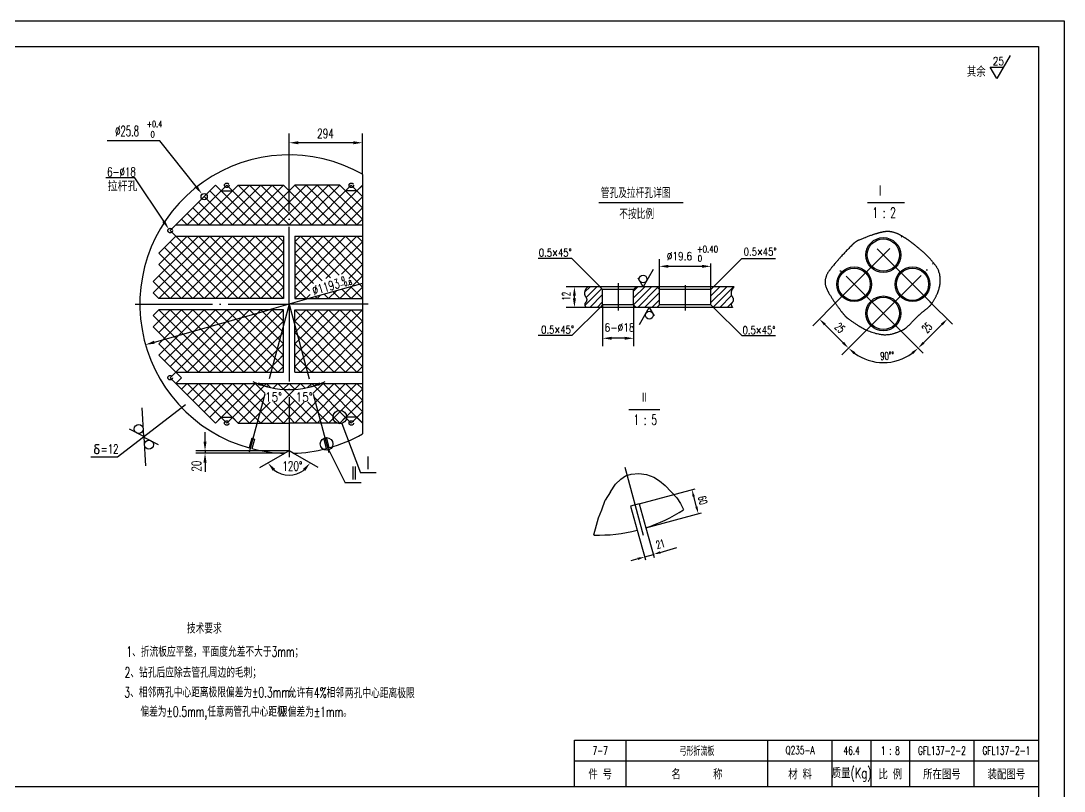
# Model space of a CAD drawing. Extents: x -955 to 1252, y 69 to 1417.
# Drawn here: x 829.6 to 1234.2, y 1118.2 to 1417 of the extents above; entities that cross this region are included whole.
import ezdxf
from ezdxf.enums import TextEntityAlignment as Align

# ---------------------------------------------------------------- set-up
doc = ezdxf.new("R2010")
doc.units = 0
doc.header["$MEASUREMENT"] = 0
for name, pattern in [('DASHDOT-M', [36, 30, -3, 0, -3]), ('DIVIDE-M', [39, 30, -3, 0, -3, 0, -3]), ('HIDDEN-M', [7, 5, -2])]:
    doc.linetypes.add(name, pattern=pattern)
doc.layers.get('0').update_dxf_attribs({"linetype": 'CONTINUOUS'})
for name, color, linetype in [('CDR_DWG1', 4, 'CONTINUOUS'), ('CDR_DWG2', 2, 'CONTINUOUS'), ('CDR_DWG3', 1, 'DASHDOT-M'), ('CDR_DWG4', 3, 'DIVIDE-M'), ('CDR_DWG5', 6, 'HIDDEN-M')]:
    doc.layers.add(name, color=color, linetype=linetype)
doc.styles.add('HZ', font='romans', dxfattribs={"width": 0.7, "bigfont": 'hz'})

msp = doc.modelspace()

# ---------------------------------------------------------------- linework, layer by layer
for p, q in [((393.19, 1416.96), (1234.19, 1416.96)), ((1234.19, 1416.96), (1234.19, 822.96)), ((933.6, 1367.58), (933.6, 1373.29)), ((962.11, 1357.44), (962.11, 1373.29)), ((883.5, 1370.45), (863.1, 1370.45)), ((897.58, 1352.66), (883.5, 1370.45)), ((958.51, 1369.69), (937.2, 1369.69)), ((873.86, 1356.14), (862.59, 1356.14)), ((884.98, 1339.25), (873.86, 1356.14)), ((887.5, 1335.63), (905.06, 1353.19)), ((894.09, 1337.82), (909.45, 1353.19)), ((898.48, 1337.82), (913.84, 1353.19)), ((902.87, 1337.82), (918.23, 1353.19)), ((920.43, 1337.82), (905.06, 1353.19)), ((907.26, 1337.82), (922.62, 1353.19)), ((924.82, 1337.82), (909.45, 1353.19)), ((911.65, 1337.82), (927.01, 1353.19)), ((929.21, 1337.82), (913.84, 1353.19)), ((916.04, 1337.82), (931.4, 1353.19)), ((933.6, 1337.82), (918.23, 1353.19)), ((933.6, 1342.21), (922.62, 1353.19)), ((933.6, 1346.6), (927.01, 1353.19)), ((933.6, 1350.99), (931.4, 1353.19)), ((933.6, 1342.21), (944.57, 1353.19)), ((933.6, 1337.82), (948.96, 1353.19)), ((933.6, 1350.99), (935.79, 1353.19)), ((933.6, 1346.6), (940.18, 1353.19)), ((951.15, 1337.82), (935.79, 1353.19)), ((937.99, 1337.82), (953.35, 1353.19)), ((955.54, 1337.82), (940.18, 1353.19)), ((942.38, 1337.82), (957.74, 1353.19)), ((959.93, 1337.82), (944.57, 1353.19)), ((946.77, 1337.82), (962.13, 1353.19)), ((962.11, 1340.03), (948.96, 1353.19)), ((962.11, 1344.42), (953.35, 1353.19)), ((962.11, 1348.81), (957.74, 1353.19)), ((911.65, 1337.82), (900.67, 1348.8)), ((916.04, 1337.82), (902.87, 1350.99)), ((920.43, 1337.82), (933.6, 1350.99)), ((946.77, 1337.82), (933.6, 1350.99)), ((951.15, 1337.82), (962.11, 1348.78)), ((902.87, 1337.82), (896.28, 1344.41)), ((907.26, 1337.82), (898.48, 1346.6)), ((924.82, 1337.82), (933.6, 1346.6)), ((942.38, 1337.82), (933.6, 1346.6)), ((955.54, 1337.82), (962.11, 1344.39)), ((894.09, 1337.82), (891.89, 1340.02)), ((898.48, 1337.82), (894.09, 1342.21)), ((929.21, 1337.82), (933.6, 1342.21)), ((937.99, 1337.82), (933.6, 1342.21)), ((959.93, 1337.82), (962.11, 1340)), ((913.84, 1309.29), (887.5, 1335.63)), ((880.92, 1311.49), (902.87, 1333.43)), ((880.92, 1315.87), (898.48, 1333.43)), ((883.11, 1309.29), (907.26, 1333.43)), ((883.11, 1322.46), (894.09, 1333.43)), ((883.11, 1326.85), (889.7, 1333.43)), ((887.5, 1309.29), (911.65, 1333.43)), ((909.45, 1309.29), (887.5, 1331.24)), ((891.89, 1309.29), (916.04, 1333.43)), ((918.23, 1309.29), (894.09, 1333.43)), ((896.28, 1309.29), (920.43, 1333.43)), ((922.62, 1309.29), (898.48, 1333.43)), ((900.67, 1309.29), (924.82, 1333.43)), ((927.01, 1309.29), (902.87, 1333.43)), ((905.06, 1309.29), (929.21, 1333.43)), ((931.4, 1309.29), (907.26, 1333.43)), ((909.45, 1309.29), (931.4, 1331.24)), ((931.4, 1313.68), (911.65, 1333.43)), ((931.4, 1318.07), (916.04, 1333.43)), ((931.4, 1322.46), (920.43, 1333.43)), ((931.4, 1326.85), (924.82, 1333.43)), ((931.4, 1331.24), (929.21, 1333.43)), ((935.79, 1313.68), (955.54, 1333.43)), ((935.79, 1309.29), (959.93, 1333.43)), ((935.79, 1331.24), (937.99, 1333.43)), ((935.79, 1326.85), (942.38, 1333.43)), ((935.79, 1322.46), (946.77, 1333.43)), ((935.79, 1318.07), (951.15, 1333.43)), ((949.71, 1317.32), (935.79, 1331.24)), ((953.05, 1318.37), (937.99, 1333.43)), ((962.11, 1313.7), (942.38, 1333.43)), ((962.11, 1318.08), (946.77, 1333.43)), ((947.9, 1317.01), (962.11, 1331.22)), ((962.11, 1322.47), (951.15, 1333.43)), ((962.11, 1326.86), (955.54, 1333.43)), ((962.11, 1331.25), (959.93, 1333.43)), ((905.06, 1309.29), (885.31, 1329.04)), ((900.67, 1309.29), (883.11, 1326.85)), ((913.84, 1309.29), (931.4, 1326.85)), ((946.46, 1316.18), (935.79, 1326.85)), ((954, 1318.72), (962.11, 1326.83)), ((1043.28, 1324.78), (1030.23, 1324.78)), ((1054.22, 1313.83), (1043.28, 1324.78)), ((1077.22, 1312.83), (1077.22, 1324.52)), ((1098.22, 1313.83), (1109.17, 1324.78)), ((1109.17, 1324.78), (1122.22, 1324.78)), ((896.28, 1309.29), (883.11, 1322.46)), ((918.23, 1309.29), (931.4, 1322.46)), ((943.14, 1315.11), (935.79, 1322.46)), ((956.76, 1317.09), (962.11, 1322.44)), ((1093.72, 1321.76), (1080.72, 1321.76)), ((1097.22, 1312.83), (1097.22, 1322.82)), ((887.5, 1309.29), (880.92, 1315.87)), ((891.89, 1309.29), (883.11, 1318.07)), ((922.62, 1309.29), (931.4, 1318.07)), ((941.58, 1312.28), (935.79, 1318.07)), ((962.11, 1315.16), (941.26, 1309.26)), ((953.35, 1309.29), (962.11, 1318.05)), ((883.11, 1309.29), (880.92, 1311.49)), ((927.01, 1309.29), (931.4, 1313.68)), ((940.18, 1309.29), (935.79, 1313.68)), ((940.18, 1309.29), (941.77, 1310.88)), ((948.96, 1309.29), (947.28, 1310.97)), ((948.96, 1309.29), (951.96, 1312.29)), ((953.35, 1309.29), (950.71, 1311.93)), ((957.74, 1309.29), (954.13, 1312.9)), ((962.11, 1309.31), (957.55, 1313.87)), ((957.74, 1309.29), (962.11, 1313.66)), ((1049.43, 1313.83), (1041.07, 1313.83)), ((1050.32, 1313.83), (1048.22, 1311.74)), ((1054.92, 1313.13), (1048.33, 1306.55)), ((1052.97, 1313.83), (1048.85, 1309.71)), ((1074.18, 1313.83), (1067.18, 1306.83)), ((1071.53, 1313.83), (1067.22, 1309.52)), ((1068.88, 1313.83), (1067.22, 1312.18)), ((1076.53, 1313.53), (1068.83, 1305.83)), ((1077.22, 1311.57), (1071.49, 1305.83)), ((1103.35, 1313.83), (1097.22, 1307.7)), ((1100.7, 1313.83), (1097.22, 1310.36)), ((1106, 1313.83), (1098.11, 1305.94)), ((941.26, 1309.26), (925.94, 1304.93)), ((944.57, 1309.29), (943.86, 1310)), ((944.57, 1309.29), (945.84, 1310.56)), ((1044.27, 1309.33), (1044.27, 1310.33)), ((1055.22, 1310.78), (1050.27, 1305.83)), ((1055.22, 1307.95), (1053.1, 1305.83)), ((1055.22, 1306.83), (1055.22, 1290.86)), ((1067.22, 1306.83), (1067.22, 1290.86)), ((1077.22, 1308.74), (1074.31, 1305.83)), ((1105.21, 1310.39), (1100.65, 1305.83)), ((1105.65, 1308), (1103.48, 1305.83)), ((1146.28, 1308.34), (1136.68, 1298.74)), ((1182.16, 1308.05), (1190.85, 1299.36)), ((887.5, 1304.9), (880.92, 1298.32)), ((883.11, 1304.9), (880.92, 1302.71)), ((883.11, 1304.9), (880.92, 1302.71)), ((881.38, 1292.33), (925.94, 1304.93)), ((896.28, 1304.9), (883.11, 1291.73)), ((883.11, 1304.9), (907.26, 1280.76)), ((900.67, 1304.9), (883.11, 1287.34)), ((891.89, 1304.9), (883.11, 1296.12)), ((905.06, 1304.9), (885.31, 1285.15)), ((887.5, 1304.9), (911.65, 1280.76)), ((909.45, 1304.9), (887.5, 1282.95)), ((913.84, 1304.9), (887.5, 1278.56)), ((891.89, 1304.9), (916.04, 1280.76)), ((918.23, 1304.9), (894.09, 1280.76)), ((896.28, 1304.9), (920.43, 1280.76)), ((922.62, 1304.9), (898.48, 1280.76)), ((900.67, 1304.9), (922.43, 1283.15)), ((927.01, 1304.9), (902.87, 1280.76)), ((905.06, 1304.9), (923.82, 1286.14)), ((931.4, 1304.9), (907.26, 1280.76)), ((909.45, 1304.9), (927.94, 1286.42)), ((913.84, 1304.9), (931.4, 1287.34)), ((918.23, 1304.9), (931.4, 1291.73)), ((922.62, 1304.9), (931.4, 1296.12)), ((927.01, 1304.9), (931.4, 1300.51)), ((953.35, 1304.9), (935.79, 1287.34)), ((948.96, 1304.9), (935.79, 1291.73)), ((944.57, 1304.9), (935.79, 1296.12)), ((940.18, 1304.9), (935.79, 1300.51)), ((935.79, 1304.9), (959.93, 1280.76)), ((957.74, 1304.9), (939.26, 1286.42)), ((940.18, 1304.9), (962.11, 1282.97)), ((962.11, 1304.89), (943.37, 1286.14)), ((944.57, 1304.9), (962.11, 1287.36)), ((948.96, 1304.9), (962.11, 1291.75)), ((953.35, 1304.9), (962.11, 1296.14)), ((957.74, 1304.9), (962.11, 1300.53)), ((1048.78, 1305.83), (1041.07, 1305.83)), ((1054.22, 1305.83), (1043.28, 1294.89)), ((1098.22, 1305.83), (1109.17, 1294.89)), ((880.92, 1302.71), (902.87, 1280.76)), ((880.92, 1302.71), (883.11, 1300.51)), ((883.11, 1300.51), (880.92, 1298.32)), ((931.4, 1300.51), (911.65, 1280.76)), ((935.79, 1300.51), (955.54, 1280.76)), ((962.11, 1300.5), (944.76, 1283.15)), ((1148.46, 1292.14), (1141.39, 1299.21)), ((1179.7, 1292.15), (1186.77, 1299.22)), ((880.92, 1298.32), (898.48, 1280.76)), ((880.92, 1298.32), (885.31, 1293.93)), ((931.4, 1296.12), (916.04, 1280.76)), ((935.79, 1296.12), (951.15, 1280.76)), ((962.11, 1296.11), (946.77, 1280.76)), ((1043.28, 1294.89), (1030.23, 1294.89)), ((1109.17, 1294.89), (1122.22, 1294.89)), ((1157.59, 1297.03), (1147.99, 1287.42)), ((1170.85, 1296.74), (1179.54, 1288.05)), ((885.31, 1293.93), (883.11, 1291.73)), ((883.11, 1291.73), (894.09, 1280.76)), ((883.11, 1291.73), (885.31, 1289.54)), ((931.4, 1291.73), (926.09, 1286.42)), ((935.79, 1291.73), (941.11, 1286.42)), ((962.11, 1291.72), (951.15, 1280.76)), ((1063.72, 1293.86), (1058.72, 1293.86)), ((885.31, 1289.54), (883.11, 1287.34)), ((883.11, 1287.34), (891.89, 1278.56)), ((883.11, 1287.34), (889.7, 1280.76)), ((931.4, 1287.34), (930.48, 1286.42)), ((935.79, 1287.34), (936.72, 1286.42)), ((962.11, 1287.33), (955.54, 1280.76)), ((926.09, 1286.42), (922.09, 1282.42)), ((922.43, 1283.15), (924.47, 1281.1)), ((929.21, 1280.76), (923.82, 1286.14)), ((925.04, 1280.98), (930.48, 1286.42)), ((927.94, 1286.42), (931.4, 1282.95)), ((931.4, 1282.95), (929.21, 1280.76)), ((939.26, 1286.42), (935.79, 1282.95)), ((935.79, 1282.95), (937.99, 1280.76)), ((936.72, 1286.42), (942.16, 1280.98)), ((937.99, 1280.76), (943.37, 1286.14)), ((945.1, 1282.42), (941.11, 1286.42)), ((942.72, 1281.1), (944.76, 1283.15)), ((962.11, 1282.94), (959.93, 1280.76)), ((887.5, 1278.56), (905.06, 1261)), ((891.89, 1278.56), (889.7, 1276.37)), ((922.09, 1282.42), (920.43, 1280.76)), ((924.47, 1281.1), (924.82, 1280.76)), ((925.04, 1280.98), (924.82, 1280.76)), ((942.16, 1280.98), (942.38, 1280.76)), ((942.72, 1281.1), (942.38, 1280.76)), ((945.1, 1282.42), (946.77, 1280.76)), ((894.09, 1276.37), (891.89, 1274.17)), ((894.09, 1276.37), (909.45, 1261)), ((898.48, 1276.37), (894.09, 1271.98)), ((902.87, 1276.37), (896.28, 1269.78)), ((898.48, 1276.37), (913.84, 1261)), ((907.26, 1276.37), (898.48, 1267.59)), ((911.65, 1276.37), (900.67, 1265.39)), ((902.87, 1276.37), (918.23, 1261)), ((916.04, 1276.37), (902.87, 1263.2)), ((920.43, 1276.37), (905.06, 1261)), ((907.26, 1276.37), (922.62, 1261)), ((924.82, 1276.37), (909.45, 1261)), ((911.65, 1276.37), (927.01, 1261)), ((916.04, 1276.37), (931.4, 1261)), ((920.43, 1276.37), (924.32, 1272.47)), ((924.82, 1276.37), (926.42, 1274.77)), ((929.21, 1276.37), (927.4, 1274.56)), ((929.21, 1276.37), (933.6, 1271.98)), ((933.6, 1276.37), (931.29, 1274.06)), ((933.6, 1276.37), (935.9, 1274.06)), ((937.99, 1276.37), (933.6, 1271.98)), ((951.15, 1276.37), (935.79, 1261)), ((937.99, 1276.37), (939.79, 1274.56)), ((955.54, 1276.37), (940.18, 1261)), ((942.38, 1276.37), (940.77, 1274.77)), ((942.38, 1276.37), (957.74, 1261)), ((946.77, 1276.37), (942.87, 1272.47)), ((959.93, 1276.37), (944.57, 1261)), ((946.77, 1276.37), (962.13, 1261)), ((951.15, 1276.37), (962.11, 1265.41)), ((955.54, 1276.37), (962.11, 1269.8)), ((959.93, 1276.37), (962.11, 1274.19)), ((923.96, 1271.12), (913.84, 1261)), ((933.6, 1271.98), (922.62, 1261)), ((933.6, 1271.98), (944.57, 1261)), ((943.24, 1271.12), (953.35, 1261)), ((962.11, 1274.16), (948.96, 1261)), ((893.44, 1268.03), (867.06, 1247.74)), ((877.28, 1255.77), (876.67, 1266.91)), ((926.26, 1269.03), (918.23, 1261)), ((933.6, 1267.59), (927.01, 1261)), ((927.76, 1269.03), (933.6, 1263.2)), ((931.4, 1269.78), (933.6, 1267.59)), ((935.79, 1269.78), (933.6, 1267.59)), ((939.43, 1269.03), (933.6, 1263.2)), ((933.6, 1267.59), (940.18, 1261)), ((940.93, 1269.03), (948.96, 1261)), ((962.11, 1269.77), (953.35, 1261)), ((905.06, 1261), (907.26, 1263.2)), ((933.6, 1263.2), (931.4, 1261)), ((933.6, 1263.2), (935.79, 1261)), ((955.54, 1263.2), (953.35, 1261)), ((962.11, 1265.38), (957.74, 1261)), ((962.11, 1261.02), (959.93, 1263.2)), ((877.28, 1255.77), (871.76, 1258.58)), ((954.09, 1260.81), (961.26, 1241.67)), ((877.3, 1255.5), (882.83, 1252.69)), ((877.3, 1255.5), (877.91, 1244.36)), ((901.02, 1253.8), (901.02, 1257.4)), ((858.19, 1250.57), (858.1, 1250.33)), ((858.1, 1250.33), (858.14, 1249.8)), ((858.32, 1250.8), (858.19, 1250.57)), ((858.55, 1250.98), (858.32, 1250.8)), ((858.42, 1251.92), (858.43, 1252.28)), ((858.55, 1251.6), (858.42, 1251.92)), ((858.43, 1252.28), (858.56, 1252.47)), ((858.78, 1251.38), (858.55, 1251.6)), ((858.69, 1251.14), (858.55, 1250.98)), ((858.56, 1252.47), (858.85, 1252.66)), ((859.03, 1251.22), (858.69, 1251.14)), ((859.09, 1251.21), (858.78, 1251.38)), ((858.85, 1252.66), (859.09, 1252.69)), ((859.09, 1252.69), (859.92, 1252.69)), ((859.31, 1251.1), (859.09, 1251.21)), ((859.49, 1250.98), (859.31, 1251.1)), ((859.69, 1250.81), (859.49, 1250.98)), ((859.87, 1250.57), (859.69, 1250.81)), ((859.9, 1250.25), (859.87, 1250.57)), ((859.87, 1249.55), (859.9, 1250.25)), ((933.6, 1250.2), (897.42, 1250.2)), ((901.02, 1250.2), (901.02, 1249.26)), ((949.04, 1250.42), (955.4, 1237.74)), ((867.06, 1247.74), (856.72, 1247.74)), ((858.14, 1249.8), (858.17, 1249.63)), ((858.17, 1249.63), (858.34, 1249.41)), ((858.34, 1249.41), (858.6, 1249.24)), ((858.6, 1249.24), (858.98, 1249.12)), ((858.98, 1249.12), (859.35, 1249.15)), ((859.35, 1249.15), (859.65, 1249.27)), ((859.65, 1249.27), (859.87, 1249.55)), ((931.96, 1249.26), (897.42, 1249.26)), ((922.31, 1243.69), (931.96, 1249.26)), ((944.89, 1243.69), (935.24, 1249.26)), ((901.02, 1245.66), (901.02, 1242.06)), ((967.41, 1241.67), (961.26, 1241.67)), ((961.56, 1237.74), (955.42, 1237.74)), ((1069.43, 1229.68), (1091.04, 1235.47)), ((1091.6, 1228.53), (1090.55, 1232.44)), ((1071.93, 1220.36), (1093.54, 1226.15)), ((1068.56, 1219.39), (1071.86, 1207.88)), ((1071.93, 1220.36), (1075.24, 1208.85)), ((1071.52, 1209.08), (1074.89, 1210.05)), ((1077.58, 1210.82), (1083.97, 1212.66)), ((1068.83, 1208.31), (1066.13, 1207.54)), ((1044.29, 1129.96), (1224.29, 1129.96)), ((418.19, 1119.96), (1224.19, 1119.96))]:
    msp.add_line(p, q)
for points in [[(1213.22, 1403.49), (1208.07, 1394.56), (1205.5, 1399.02), (1210.65, 1399.02)], [(1074.75, 1320.5), (1070.9, 1313.83), (1068.97, 1317.17)], [(1069.47, 1299.17), (1073.32, 1305.83), (1075.25, 1302.5)]]:
    msp.add_lwpolyline(points)
msp.add_lwpolyline([(933.5, 1274.03, 0.25, 0.25, 1), (933.75, 1274.03, 0.25, 0.25, 1)], format="xyseb", close=True)
for centre, radius in [((900.67, 1348.8), 1.21), ((1070.9, 1316.83), 1.5), ((1073.32, 1302.83), 1.5), ((953.31, 1263.3), 2.61), ((875.33, 1258.65), 1.75), ((879.25, 1252.62), 1.75), ((948.14, 1252.9), 2.45)]:
    msp.add_circle(centre, radius)
for centre, radius, start, end in [((1164.08, 1303.51), 19.08, 234.0169, 305.9831), ((933.6, 1307.1), 33.12, 244.8593, 295.1407), ((933.6, 1250.2), 9.44, 231.9904, 308.0096)]:
    msp.add_arc(centre, radius, start, end)
for points in [[(937.2, 1369.09), (937.2, 1370.29), (933.6, 1369.69)], [(958.51, 1369.09), (958.51, 1370.29), (962.11, 1369.69)], [(898.05, 1353.03), (897.11, 1352.29), (899.81, 1349.83)], [(885.48, 1339.58), (884.47, 1338.92), (886.95, 1336.24)], [(1080.72, 1322.34), (1080.72, 1321.17), (1077.22, 1321.76)], [(1093.72, 1322.34), (1093.72, 1321.17), (1097.22, 1321.76)], [(1043.69, 1310.33), (1044.85, 1310.33), (1044.27, 1313.83)], [(1043.69, 1309.33), (1044.85, 1309.33), (1044.27, 1305.83)], [(1141.74, 1299.56), (1141.04, 1298.86), (1139.27, 1301.33)], [(1186.42, 1299.58), (1187.13, 1298.87), (1188.9, 1301.34)], [(881.55, 1291.76), (881.22, 1292.91), (877.92, 1291.35)], [(1058.72, 1294.44), (1058.72, 1293.28), (1055.22, 1293.86)], [(1063.72, 1294.44), (1063.72, 1293.28), (1067.22, 1293.86)], [(1148.82, 1292.49), (1148.11, 1291.78), (1150.58, 1290.02)], [(1179.35, 1292.51), (1180.06, 1291.8), (1177.58, 1290.03)], [(1152.54, 1287.69), (1153.19, 1288.45), (1150.58, 1290.02)], [(1174.96, 1288.45), (1175.61, 1287.69), (1177.57, 1290.02)], [(921.79, 1276.8), (921.42, 1275.66), (925.02, 1275.11)], [(945.41, 1276.77), (945.78, 1275.63), (942.17, 1275.11)], [(901.62, 1253.8), (900.42, 1253.8), (901.02, 1250.2)], [(901.62, 1245.66), (900.42, 1245.66), (901.02, 1249.26)], [(928.24, 1243.16), (927.33, 1242.38), (925.42, 1245.49)], [(938.95, 1243.16), (939.86, 1242.38), (941.77, 1245.49)], [(1091, 1232.56), (1090.1, 1232.32), (1089.83, 1235.15)], [(1092.05, 1228.65), (1091.15, 1228.41), (1092.33, 1225.82)], [(1077.45, 1211.27), (1077.71, 1210.38), (1074.89, 1210.05)], [(1068.7, 1208.76), (1068.95, 1207.86), (1071.52, 1209.08)]]:
    msp.add_solid(points)
at = {"layer": 'CDR_DWG1'}
for p, q in [((418.19, 1406.96), (1224.19, 1406.96)), ((1224.19, 1406.96), (1224.19, 832.96)), ((962.11, 1357.44), (962.11, 1256.75)), ((889.7, 1337.82), (962.11, 1337.82)), ((889.7, 1333.43), (931.4, 1333.43)), ((935.79, 1333.43), (962.11, 1333.43)), ((1054.68, 1313.83), (1049.43, 1313.83)), ((1055.22, 1312.83), (1054.22, 1313.83)), ((1067.76, 1313.83), (1054.68, 1313.83)), ((1055.22, 1306.83), (1055.22, 1312.83)), ((1067.22, 1312.83), (1055.22, 1312.83)), ((1067.22, 1312.83), (1068.22, 1313.83)), ((1067.22, 1306.83), (1067.22, 1312.83)), ((1076.68, 1313.83), (1067.76, 1313.83)), ((1077.22, 1312.83), (1076.22, 1313.83)), ((1097.76, 1313.83), (1076.68, 1313.83)), ((1077.22, 1306.83), (1077.22, 1312.83)), ((1097.22, 1312.83), (1077.22, 1312.83)), ((1097.22, 1312.83), (1098.22, 1313.83)), ((1097.22, 1306.83), (1097.22, 1312.83)), ((1106.26, 1313.83), (1097.76, 1313.83)), ((1055.22, 1306.83), (1054.22, 1305.83)), ((1067.22, 1306.83), (1055.22, 1306.83)), ((1067.22, 1306.83), (1068.22, 1305.83)), ((1077.22, 1306.83), (1076.22, 1305.83)), ((1097.22, 1306.83), (1077.22, 1306.83)), ((1097.22, 1306.83), (1098.22, 1305.83)), ((931.4, 1304.9), (883.11, 1304.9)), ((931.4, 1280.76), (931.4, 1304.9)), ((935.79, 1280.76), (935.79, 1304.9)), ((1105.62, 1305.83), (1048.78, 1305.83)), ((889.7, 1280.76), (931.4, 1280.76)), ((935.79, 1280.76), (962.11, 1280.76)), ((889.7, 1276.37), (962.11, 1276.37)), ((889.7, 1276.37), (905.06, 1261)), ((907.26, 1263.2), (911.65, 1263.2)), ((911.65, 1263.2), (913.84, 1261)), ((959.93, 1263.2), (955.54, 1263.2)), ((913.84, 1261), (933.6, 1261)), ((953.35, 1261), (933.6, 1261)), ((919.12, 1255.07), (918.11, 1251.32)), ((919.12, 1255.07), (920.15, 1254.79)), ((920.15, 1254.79), (919.15, 1251.04)), ((948.07, 1255.07), (947.04, 1254.79)), ((947.04, 1254.79), (948.05, 1251.04)), ((948.07, 1255.07), (949.08, 1251.32)), ((933.6, 1250.2), (931.96, 1249.26)), ((935.24, 1249.26), (933.6, 1250.2)), ((1069.43, 1229.68), (1066.04, 1228.77)), ((1066.04, 1228.77), (1068.56, 1219.39)), ((1069.43, 1229.68), (1071.93, 1220.36)), ((1044.29, 1137.96), (1224.29, 1137.96)), ((1044.29, 1119.96), (1044.29, 1137.96)), ((1064.29, 1119.96), (1064.29, 1137.96)), ((1119.29, 1119.96), (1119.29, 1137.96)), ((1144.29, 1119.96), (1144.29, 1137.96)), ((1159.29, 1119.96), (1159.29, 1137.96)), ((1174.29, 1119.96), (1174.29, 1137.96)), ((1199.29, 1119.96), (1199.29, 1137.96))]:
    msp.add_line(p, q, dxfattribs=at)
for points in [[(889.7, 1337.82), (905.06, 1353.19), (907.26, 1350.99), (911.65, 1350.99), (913.84, 1353.19), (931.4, 1353.19)], [(962.11, 1353.17), (959.93, 1350.99), (955.54, 1350.99), (953.35, 1353.19), (935.79, 1353.19)], [(931.4, 1309.29), (883.11, 1309.29), (880.92, 1311.49), (883.11, 1313.68), (880.92, 1315.87), (885.31, 1320.26), (883.11, 1322.46), (885.31, 1324.65), (883.11, 1326.85), (889.7, 1333.43)], [(931.4, 1333.43), (931.4, 1309.29)], [(935.79, 1333.43), (935.79, 1309.29)], [(935.79, 1309.29), (962.11, 1309.29)], [(935.79, 1304.9), (962.11, 1304.9)]]:
    msp.add_lwpolyline(points, dxfattribs=at)
for centre, radius in [((1164.08, 1326.14), 6.75), ((1164.08, 1326.14), 6.25), ((1152.76, 1314.82), 6.75), ((1152.76, 1314.82), 6.25), ((1175.39, 1314.82), 6.75), ((1175.39, 1314.82), 6.25), ((1164.08, 1303.51), 6.75), ((1164.08, 1303.51), 6.25)]:
    msp.add_circle(centre, radius, dxfattribs=at)
for centre, radius, start, end in [((933.6, 1307.1), 57.86, 60.4703, 254.4867), ((933.6, 1307.1), 57.86, 285.5133, 299.5297), ((933.6, 1307.1), 57.86, 255.5433, 268.376), ((933.6, 1307.1), 57.86, 271.624, 284.4567), ((1053.81, 1277.08), 59.55, 287.7181, 303.3559), ((1053.81, 1277.08), 59.55, 268.1273, 284.3399)]:
    msp.add_arc(centre, radius, start, end, dxfattribs=at)
at = {"layer": 'CDR_DWG2'}
for p, q in [((1053.8, 1346.52), (1086.42, 1346.52)), ((1157.98, 1346.52), (1172.23, 1346.52)), ((1065.35, 1266.22), (1077.44, 1266.22))]:
    msp.add_line(p, q, dxfattribs=at)
at = {"layer": 'CDR_DWG3', "linetype": 'DASHDOT-M'}
for p, q in [((933.6, 1307.1), (933.6, 1367.58)), ((1145.43, 1307.49), (1171.38, 1333.44)), ((1182.91, 1307.31), (1157.22, 1333)), ((1157.59, 1297.03), (1183.59, 1323.02)), ((1170.85, 1296.74), (1145.06, 1322.53)), ((1061.22, 1315.21), (1061.22, 1304.66)), ((1087.22, 1314.47), (1087.22, 1304.57)), ((873.95, 1307.1), (933.6, 1307.1)), ((933.6, 1307.1), (918.2, 1249.64)), ((964.27, 1307.1), (933.6, 1307.1)), ((933.6, 1307.1), (949.03, 1249.5)), ((933.6, 1307.1), (933.6, 1247.75)), ((1063.81, 1243.87), (1070.88, 1217.48))]:
    msp.add_line(p, q, dxfattribs=at)
at = {"layer": 'CDR_DWG4', "linetype": 'DIVIDE-M'}
for p, q in [((1060.26, 1237.33), (1062.32, 1239.19)), ((1062.32, 1239.19), (1064.02, 1240.47)), ((1064.02, 1240.47), (1066.27, 1241.18)), ((1066.27, 1241.18), (1069.24, 1241.45)), ((1069.24, 1241.45), (1072.24, 1241.08)), ((1072.24, 1241.08), (1075.1, 1239.94)), ((1075.1, 1239.94), (1077.27, 1238.6)), ((1077.27, 1238.6), (1079.47, 1236.78)), ((1058.28, 1234.35), (1056.23, 1231.07)), ((1058.28, 1234.35), (1060.26, 1237.33)), ((1079.47, 1236.78), (1081.83, 1234.32)), ((1081.83, 1234.32), (1083.96, 1232.04)), ((1054.91, 1227.33), (1056.23, 1231.07)), ((1083.96, 1232.04), (1085.41, 1229.72)), ((1053.56, 1224.24), (1054.91, 1227.33)), ((1085.41, 1229.72), (1086.61, 1227.46)), ((1052.79, 1221.37), (1053.56, 1224.24)), ((1051.86, 1217.57), (1052.79, 1221.37))]:
    msp.add_line(p, q, dxfattribs=at)
msp.add_lwpolyline([(1145.43, 1307.49, -0.023977), (1142.94, 1311.4, -0.041569), (1141.8, 1313.82, -0.136871), (1141.56, 1316.67, -0.111271), (1142.96, 1319.87, -0.01502), (1144.69, 1322.09, -0.010523), (1147.33, 1325.14, -0.009998), (1151.82, 1329.91, -0.037701), (1153.12, 1331.05, -0.059647), (1154.7, 1331.97, -0.020375), (1159.68, 1333.88, -0.017092), (1162.75, 1334.8, -0.029449), (1164.57, 1335.17, -0.087448), (1167.5, 1335.07, -0.076351), (1170.62, 1333.88, -0.014588), (1172.9, 1332.51, -0.01865), (1174.61, 1331.31, -0.009886), (1176.34, 1329.95, -0.005092), (1179.63, 1327.2, -0.029478), (1181.67, 1325.24, -0.020788), (1184.26, 1322.18, -0.149114), (1186.11, 1317.36, -0.123357), (1185.03, 1311.25, -0.031047), (1183.19, 1307.73, -0.070606), (1182.07, 1306.37, -0.019019), (1179.91, 1304.52, 0.018662), (1177.7, 1302.64, 0.020772), (1175.55, 1300.49, -0.020092), (1173.32, 1298.27, -0.075492), (1171.52, 1297.04, -0.042645), (1167.92, 1295.69, -0.12342), (1162.15, 1295.53, -0.085917), (1154.54, 1298.65, -0.018798), (1150.39, 1301.47, -0.055143), (1149.13, 1302.64, -0.015916), (1147.78, 1304.3, -0.008606)], format="xyb", close=True, dxfattribs=at)
for points in [[(1049.43, 1313.83, 0.09287), (1048.52, 1312.64, 0.107934), (1048.19, 1311.38, 0.198032), (1048.76, 1309.82, -0.243275), (1049.13, 1308.49, -0.177796), (1048.64, 1307.72, 0.2131), (1048.27, 1307.04, 0.1198), (1048.37, 1306.43, 0.101396), (1048.78, 1305.83)], [(1106.26, 1313.83, 0.09287), (1105.35, 1312.64, 0.107934), (1105.02, 1311.38, 0.198032), (1105.59, 1309.82, -0.243275), (1105.96, 1308.49, -0.177796), (1105.47, 1307.72, 0.2131), (1105.11, 1307.04, 0.1198), (1105.21, 1306.43, 0.101396), (1105.62, 1305.83)]]:
    msp.add_lwpolyline(points, format="xyb", dxfattribs=at)
at = {"layer": 'CDR_DWG5', "linetype": 'HIDDEN-M'}
for centre in [(909.45, 1353.19), (957.74, 1353.19), (887.5, 1335.63), (887.5, 1278.56), (909.45, 1261), (957.74, 1261)]:
    msp.add_circle(centre, 0.873, dxfattribs=at)

# ---------------------------------------------------------------- texts
at = {"style": 'HZ'}
for s, height, width, p in [('25', 3.2, 0.8, (1206.51, 1399.72)), ('其余', 4, 0.7, (1196.5, 1395.27)), ('%%C25.8', 4, 0.6, (866.17, 1372.2)), ('+0.4', 2.5, 0.6, (878.44, 1375.7)), ('0', 2.5, 0.6, (879.94, 1371.7)), ('294', 3.6, 0.7, (944.5, 1371.49)), ('6-%%C18', 3.5, 0.7, (863.03, 1356.62)), ('0.5×45%%D', 3, 0.8, (1030.46, 1325.58)), ('%%C19.6', 3.2, 0.8, (1080.05, 1324.09)), ('+0.40', 2.5, 0.8, (1091.77, 1327.19)), ('0.5×45%%D', 3, 0.8, (1109.93, 1325.92)), ('0', 2.5, 0.8, (1092.09, 1323.61)), ('6-%%c18', 3.2, 0.8, (1055.97, 1296.43)), ('0.5×45%%D', 3, 0.8, (1031.36, 1295.72)), ('0.5×45%%D', 3, 0.8, (1109.48, 1295.5)), ('=12', 3.5, 0.7, (860.55, 1249.14)), ('120%%d', 3.6, 0.7, (930.98, 1242.51)), ('技术要求', 4, 0.65, (894, 1179.35)), ('1、折流板应平整，平面度允差不大于3mm；', 4, 0.65, (870.51, 1170.32)), ('2、钻孔后应除去管孔周边的毛刺；', 4, 0.65, (869.83, 1162.26)), ('3、相邻两孔中心距离极限偏差为%%P0.3mm，', 4, 0.65, (869.73, 1154.58)), ('允许有4%%%相邻', 4, 0.65, (933.11, 1154.43)), ('两孔中心距离极限', 4, 0.65, (955.27, 1154.27)), ('  偏差为%%p0.5mm,任意两管孔中心距极', 4, 0.65, (872.37, 1147.09)), ('限偏差为%%p1mm。', 4, 0.65, (929.7, 1146.98))]:
    msp.add_text(s, height=height, dxfattribs=dict(at, width=width)).set_placement(p)
msp.add_text('拉杆孔', height=3.5, dxfattribs=at).set_placement((863.25, 1350.95))
for s, height, rotation, width, p in [('%%c1193', 3.6, 16.131, 0.7, (943.22, 1310.51)), ('-0.8', 1.7, 16.131, 0.7, (953.64, 1313.53)), ('0', 1.7, 16.131, 0.7, (954.15, 1315.92)), ('12', 3.2, 90, 0.6, (1042.67, 1308.55)), ('25', 3.2, 315, 0.6, (1144.93, 1297.94)), ('25', 3.2, 45, 0.6, (1180.98, 1295.69)), ('90%%d%%d', 3, 2.8422, 0.65, (1162.96, 1285.4)), ('20', 3.6, 90, 0.7, (899.47, 1242.11)), ('60', 3, 285, 0.65, (1092.15, 1232.29)), ('21', 3, 16, 0.65, (1076.4, 1212.17))]:
    msp.add_text(s, height=height, rotation=rotation, dxfattribs=dict(at, width=width)).set_placement(p)
for s, height, width, p in [('15%%d', 3.5, 0.85, (927.57, 1269.29)), ('15%%d', 3.5, 0.85, (939.49, 1269.29)), ('I', 5, 0.7, (964.2, 1243.04)), ('I', 5, 0.7, (958.36, 1239.11)), ('I', 5, 0.7, (959.18, 1239.11))]:
    msp.add_text(s, height=height, dxfattribs=dict(at, width=width)).set_placement(p, align=Align.CENTER)
for s, height, width, p in [('7-7', 3.2, 0.65, (1054.29, 1133.96)), ('弓形折流板', 3.2, 0.65, (1091.79, 1133.96)), ('Q235-A', 3.2, 0.65, (1131.79, 1133.96)), ('46.4', 3.2, 0.65, (1151.79, 1133.96)), ('1 : 8', 3.2, 0.65, (1166.79, 1133.96)), ('GFL137-2-2', 3.2, 0.65, (1186.79, 1133.96)), ('GFL137-2-1', 3.2, 0.65, (1211.79, 1133.96)), ('件 号', 4, 0.7, (1054.29, 1124.96)), ('名      称', 4, 0.7, (1091.79, 1124.96)), ('材 料', 4, 0.7, (1131.79, 1124.96)), ('质量(Kg)', 4, 0.7, (1151.79, 1124.96)), ('比 例', 4, 0.7, (1166.79, 1124.96)), ('所在图号', 4, 0.7, (1186.79, 1124.96)), ('装配图号', 4, 0.7, (1211.79, 1124.96))]:
    msp.add_text(s, height=height, dxfattribs=dict(at, width=width)).set_placement(p, align=Align.MIDDLE)
at = {"layer": 'CDR_DWG2', "style": 'HZ', "width": 0.65}
for s, p in [('管孔及拉杆孔详图', (1054.5, 1348.26)), ('I', (1162.38, 1349.17)), ('不按比例', (1061.66, 1340.09)), ('1 : 2', (1159.81, 1340.53)), ('Ⅱ', (1069.74, 1268.87)), ('1 : 5', (1067.17, 1260.24))]:
    msp.add_text(s, height=4, dxfattribs=at).set_placement(p)

doc.saveas('drawing.dxf')
